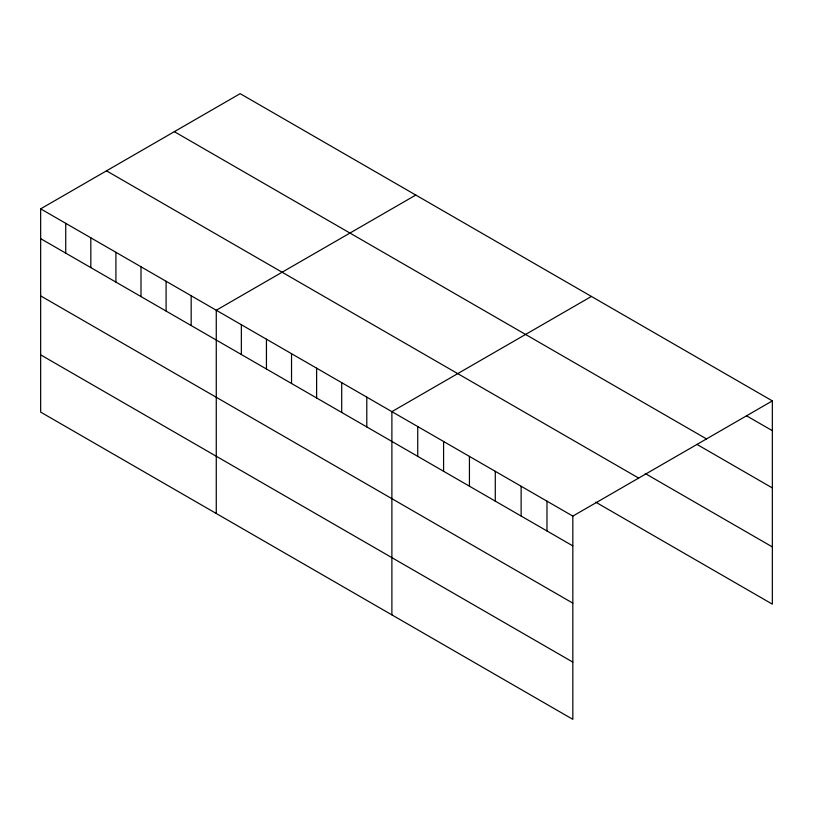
<?xml version="1.0" encoding="UTF-8"?>
<svg xmlns="http://www.w3.org/2000/svg" width="813" height="813" viewBox="0 0 813 813"><rect width="100%" height="100%" fill="white"/><g stroke="black" fill="none" stroke-linecap="round" stroke-linejoin="round"><path stroke-width="1.22" d="M40.65 208.85L572.83 516.103L572.83 719.342L40.65 412.1L40.65 208.85L240.17 93.658L772.35 400.9L772.35 604.15L595.716 502.17M415.789 195.049L216.268 310.241L216.268 513.491M591.407 296.44L391.886 411.632L391.886 614.882M572.83 516.103L772.35 400.9M746.497 415.778L772.35 430.697M174.328 131.665L706.507 438.918M696.954 444.406L772.35 487.942M645.258 473.542L772.35 546.915M106.493 170.832L638.672 478.085M40.65 238.646L572.83 545.889M40.65 295.881L572.83 603.134M40.65 354.854L572.83 662.107M546.976 501.174L546.976 530.97M521.133 486.255L521.133 516.042M495.28 471.327L495.28 501.123M469.436 456.408L469.436 486.194M443.583 441.479L443.583 471.276M417.74 426.561L417.74 456.347M366.795 397.151L366.795 426.947M341.714 382.669L341.714 412.455M316.623 368.177L316.623 397.974M291.532 353.696L291.532 383.492M266.44 339.214L266.44 369M241.359 324.722L241.359 354.519M191.177 295.759L191.177 325.556M166.096 281.278L166.096 311.064M141.005 266.786L141.005 296.582M115.913 252.304L115.913 282.101M90.822 237.823L90.822 267.609M65.741 223.331L65.741 253.128"/></g></svg>
